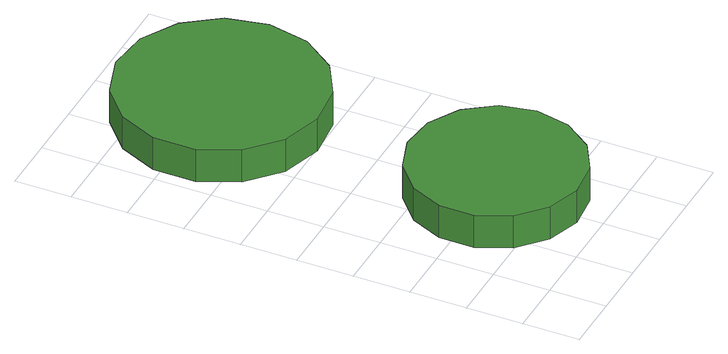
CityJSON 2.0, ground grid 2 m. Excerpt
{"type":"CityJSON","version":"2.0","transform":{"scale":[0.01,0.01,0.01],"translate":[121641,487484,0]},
"CityObjects":{
"tree1":{"type":"SolitaryVegetationObject","attributes":{"function":"something"},"geometry":[{"type":"MultiSurface","lod":"1","boundaries":[[[0,1,2,3,4,5,6,7,8,9,10,11,12,13,14]],[[15,16,17,18,19,20,21,22,23,24,25,26,27,28,29]],[[0,29,28,1]],[[1,28,27,2]],[[2,27,26,3]],[[3,26,25,4]],[[4,25,24,5]],[[5,24,23,6]],[[6,23,22,7]],[[7,22,21,8]],[[8,21,20,9]],[[9,20,19,10]],[[10,19,18,11]],[[11,18,17,12]],[[12,17,16,13]],[[13,16,15,14]],[[14,15,29,0]]]}]},
"tree2":{"type":"SolitaryVegetationObject","attributes":{"function":"something"},"geometry":[{"type":"MultiSurface","lod":"1","boundaries":[[[30,31,32,33,34,35,36,37,38,39,40,41,42,43,44]],[[45,46,47,48,49,50,51,52,53,54,55,56,57,58,59]],[[30,59,58,31]],[[31,58,57,32]],[[32,57,56,33]],[[33,56,55,34]],[[34,55,54,35]],[[35,54,53,36]],[[36,53,52,37]],[[37,52,51,38]],[[38,51,50,39]],[[39,50,49,40]],[[40,49,48,41]],[[41,48,47,42]],[[42,47,46,43]],[[43,46,45,44]],[[44,45,59,30]]]}]}
},
"vertices":[
[706,381,140],[680,504,140],[606,606,140],[497,669,140],[372,682,140],[253,643,140],[159,559,140],[108,444,140],[108,319,140],[159,204,140],[253,120,140],[372,81,140],[497,94,140],[606,157,140],[680,259,140],[680,259,13],[606,157,13],[497,94,13],[372,81,13],[253,120,13],[159,204,13],[108,319,13],[108,444,13],[159,559,13],[253,643,13],[372,682,13],[497,669,13],[606,606,13],[680,504,13],[706,381,13],
[729,1339,165],[698,1485,165],[610,1606,165],[481,1681,165],[332,1697,165],[189,1650,165],[78,1550,165],[17,1413,165],[17,1264,165],[78,1127,165],[189,1027,165],[332,981,165],[481,996,165],[610,1071,165],[698,1192,165],[698,1192,38],[610,1071,38],[481,996,38],[332,981,38],[189,1027,38],[78,1127,38],[17,1264,38],[17,1413,38],[78,1550,38],[189,1650,38],[332,1697,38],[481,1681,38],[610,1606,38],[698,1485,38],[729,1339,38]
]}
